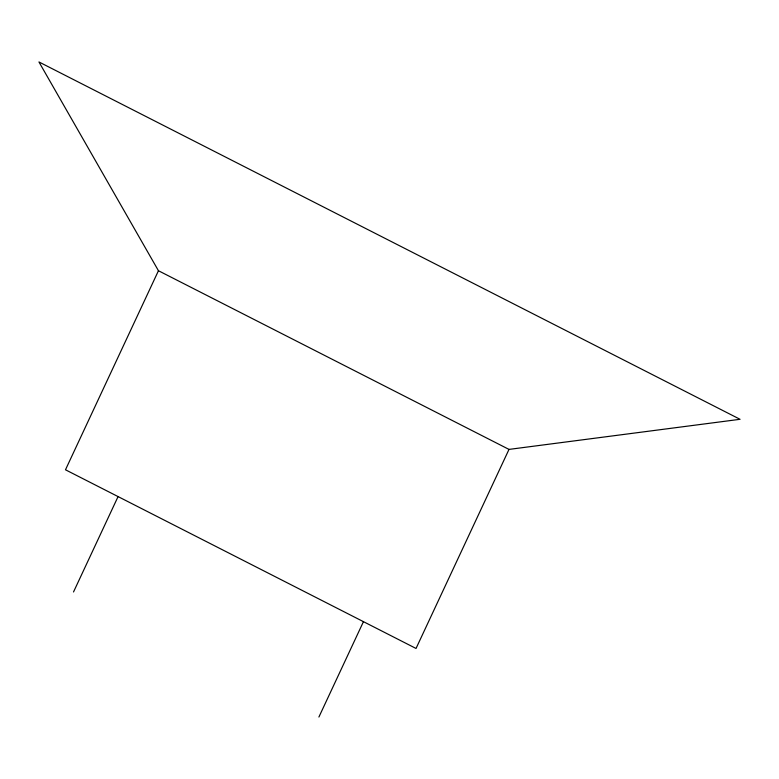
<?xml version="1.0" encoding="UTF-8"?>
<svg xmlns="http://www.w3.org/2000/svg" width="779" height="779" viewBox="0 0 779 779"><rect width="100%" height="100%" fill="white"/><g stroke="black" fill="none" stroke-linecap="round" stroke-linejoin="round"><path stroke-width="1.17" d="M158.449 270.732L65.485 469.786L416.035 648.459L508.999 449.405L740.05 419.297L38.95 61.96L158.449 270.732L508.999 449.405M73.518 591.972L118.067 496.593M318.903 717.04L363.452 621.661"/></g></svg>
